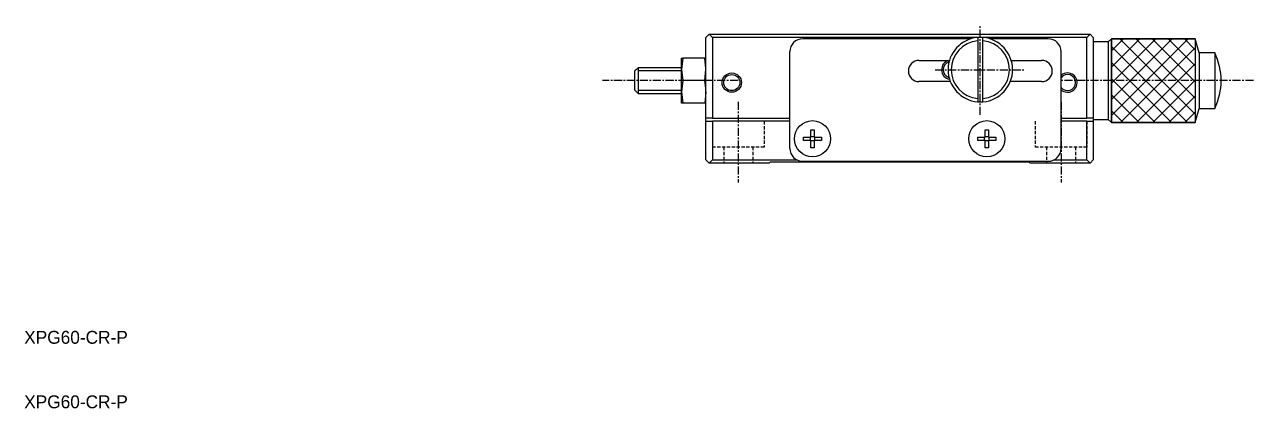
# Model space of a CAD drawing. Extents: x 10 to 368, y 10 to 248.
# Drawn here: x 10.1 to 200.4, y 10 to 69.5 of the extents above; entities that cross this region are included whole.
import ezdxf

# ---------------------------------------------------------------- set-up
doc = ezdxf.new("R2010")
doc.units = 0
doc.linetypes.add('CENTER', pattern=[2, 1.25, -0.25, 0.25, -0.25])
doc.linetypes.add('DASHED', pattern=[0.75, 0.5, -0.25])
doc.layers.get('0').update_dxf_attribs({"linetype": 'CONTINUOUS'})
doc.layers.add('CENTER', color=1, linetype='CENTER')
doc.styles.get("Standard").update_dxf_attribs({"font": 'FGP教科書体NT-M'})

msp = doc.modelspace()

# ---------------------------------------------------------------- linework, layer by layer
at = {"color": 7, "linetype": 'CONTINUOUS'}
for p, q in [((116.099997, 68), (115.599997, 67.5)), ((115.599997, 64.3), (115.599997, 67.5)), ((116.599997, 67.5), (116.099997, 68)), ((116.099997, 68), (175.099997, 68)), ((116.599997, 67.5), (116.599997, 55)), ((158.099997, 67.5), (116.599997, 67.5)), ((156.699996, 67.3), (130.599997, 67.3)), ((157.699974, 67.483972), (157.699976, 66.982185)), ((157.699976, 66.982185), (157.700017, 58.017811)), ((174.599997, 67.5), (158.099997, 67.5)), ((158.499976, 66.982189), (158.499974, 67.483976)), ((158.500017, 58.017815), (158.499976, 66.982189)), ((168.599997, 67.3), (159.499997, 67.3)), ((175.099997, 68), (174.599997, 67.5)), ((174.599997, 55), (174.599997, 67.5)), ((175.599997, 67.5), (175.099997, 68)), ((175.599997, 67.5), (175.599997, 55)), ((177.900001, 66.799996), (175.599997, 66.799996)), ((178.400003, 67.299999), (177.900001, 66.799996)), ((177.900001, 66.799996), (177.900001, 54.800004)), ((178.400003, 67.299999), (191.400004, 67.299999)), ((178.400003, 54.300001), (178.400003, 67.299999)), ((191.989492, 65.1), (191.400004, 67.299999)), ((191.400004, 67.299999), (191.400004, 54.300001)), ((128.599997, 50.3), (128.599997, 65.3)), ((170.599997, 50.3), (170.599997, 65.3)), ((191.989492, 65.1), (191.989492, 56.5)), ((194.400003, 65.1), (191.989492, 65.1)), ((194.400003, 65.1), (194.400003, 56.5)), ((111.997069, 64.3), (111.799997, 62.55)), ((111.799997, 64.3), (111.997069, 64.3)), ((111.799997, 62.55), (111.799997, 64.3)), ((115.402924, 64.3), (111.997069, 64.3)), ((115.598415, 62.701071), (115.402924, 64.3)), ((115.402924, 64.3), (115.599997, 64.3)), ((115.599997, 62.8), (115.599997, 64.3)), ((148.599997, 63.95), (153.314863, 63.95)), ((162.88513, 63.95), (167.599997, 63.95)), ((104.599996, 59.3), (104.599997, 62.3)), ((104.849997, 62.55), (104.599997, 62.3)), ((105.099997, 62.8), (104.849997, 62.55)), ((105.099997, 62.8), (105.099996, 58.8)), ((111.799977, 62.8), (105.099997, 62.8)), ((111.799996, 59.05), (111.799997, 62.55)), ((111.799997, 62.55), (111.997069, 60.8)), ((115.402924, 60.8), (115.599997, 62.55)), ((115.599997, 62.55), (115.598415, 62.701071)), ((115.599997, 58.8), (115.599997, 62.8)), ((104.599996, 59.3), (104.849996, 59.05)), ((104.849996, 59.05), (105.099996, 58.8)), ((111.997069, 60.8), (111.799996, 59.05)), ((111.799996, 57.3), (111.799996, 59.05)), ((111.799996, 59.05), (111.997069, 57.3)), ((111.799996, 59.05), (111.997069, 57.3)), ((115.402924, 60.8), (111.997069, 60.8)), ((115.599997, 59.640571), (115.402924, 60.8)), ((115.599997, 59.05), (115.402924, 57.3)), ((153.454838, 60.65), (148.599997, 60.65)), ((167.599997, 60.65), (162.745155, 60.65)), ((105.099996, 58.8), (111.799977, 58.8)), ((115.599997, 57.3), (111.799996, 57.3)), ((111.997069, 57.3), (111.799996, 57.3)), ((115.599997, 55), (115.599997, 58.8)), ((157.700017, 58.017811), (157.700019, 57.516024)), ((158.500019, 57.516028), (158.500017, 58.017815)), ((191.400004, 54.300001), (191.989492, 56.5)), ((191.989492, 56.5), (194.400003, 56.5)), ((115.599997, 54.5), (115.599997, 55)), ((116.599997, 55), (115.599997, 55)), ((115.599997, 48.5), (115.599997, 54.5)), ((115.599997, 54.5), (116.599997, 54.5)), ((116.599997, 55), (128.599997, 55)), ((116.599997, 54.5), (116.599997, 48.5)), ((128.599997, 54.5), (116.599997, 54.5)), ((170.599997, 55), (174.599997, 55)), ((174.599997, 54.5), (170.599997, 54.5)), ((175.599997, 55), (174.599997, 55)), ((174.599997, 48.5), (174.599997, 54.5)), ((174.599997, 54.5), (175.599997, 54.5)), ((175.599997, 55), (175.599997, 54.5)), ((175.599997, 54.800004), (177.900001, 54.800004)), ((175.599997, 54.5), (175.599997, 48.5)), ((177.900001, 54.800004), (178.400003, 54.300001)), ((191.400004, 54.300001), (178.400003, 54.300001)), ((130.700857, 52.06), (131.839997, 52.06)), ((130.700857, 51.54), (130.700857, 52.06)), ((131.839997, 51.54), (130.700857, 51.54)), ((131.770555, 51.54), (131.770555, 52.06)), ((131.839997, 53.199139), (132.359997, 53.199139)), ((131.839997, 52.06), (131.839997, 53.199139)), ((131.839997, 52.129442), (132.359997, 52.129442)), ((131.839997, 50.400861), (131.839997, 51.54)), ((132.359997, 51.470558), (131.839997, 51.470558)), ((132.359997, 53.199139), (132.359997, 52.06)), ((132.359997, 52.06), (133.499136, 52.06)), ((132.359997, 51.54), (132.359997, 50.400861)), ((133.499136, 51.54), (132.359997, 51.54)), ((132.429438, 52.06), (132.429438, 51.54)), ((133.499136, 52.06), (133.499136, 51.54)), ((157.700857, 52.06), (158.839997, 52.06)), ((157.700857, 51.54), (157.700857, 52.06)), ((158.839997, 51.54), (157.700857, 51.54)), ((158.770555, 51.54), (158.770555, 52.06)), ((158.839997, 53.199139), (159.359997, 53.199139)), ((158.839997, 52.06), (158.839997, 53.199139)), ((158.839997, 52.129442), (159.359997, 52.129442)), ((158.839997, 50.400861), (158.839997, 51.54)), ((159.359997, 51.470558), (158.839997, 51.470558)), ((159.359997, 53.199139), (159.359997, 52.06)), ((159.359997, 52.06), (160.499136, 52.06)), ((159.359997, 51.54), (159.359997, 50.400861)), ((160.499136, 51.54), (159.359997, 51.54)), ((159.429438, 52.06), (159.429438, 51.54)), ((160.499136, 52.06), (160.499136, 51.54)), ((132.359997, 50.400861), (131.839997, 50.400861)), ((159.359997, 50.400861), (158.839997, 50.400861)), ((116.099997, 48), (115.599997, 48.5)), ((116.599997, 48.5), (116.099997, 48)), ((125.399997, 48), (116.099997, 48)), ((116.599997, 48.5), (129.728217, 48.5)), ((125.399997, 48), (125.599997, 48.2)), ((125.599997, 48.2), (165.599997, 48.2)), ((130.599997, 48.3), (168.599997, 48.3)), ((165.599997, 48.2), (165.799997, 48)), ((175.099997, 48), (165.799997, 48)), ((169.471776, 48.5), (174.599997, 48.5)), ((175.099997, 48), (174.599997, 48.5)), ((175.599997, 48.5), (175.099997, 48))]:
    msp.add_line(p, q, dxfattribs=at)
at = {"color": 3, "linetype": 'CONTINUOUS'}
for p, q in [((178.400003, 67.299999), (178.400003, 54.300001)), ((191.400004, 67.299999), (178.400003, 67.299999)), ((178.400003, 65.400003), (180.299999, 67.299999)), ((178.400003, 62.900003), (182.799999, 67.299999)), ((178.400003, 60.400003), (185.299999, 67.299999)), ((178.400003, 57.900003), (187.799999, 67.299999)), ((178.400003, 55.400003), (190.299999, 67.299999)), ((179.700001, 67.299999), (191.400004, 55.599996)), ((182.200001, 67.299999), (191.400004, 58.099996)), ((184.700001, 67.299999), (191.400004, 60.599996)), ((187.200001, 67.299999), (191.400004, 63.099996)), ((189.700001, 67.299999), (191.400004, 65.599996)), ((191.400004, 67.299999), (191.400004, 54.300001)), ((178.400003, 66.099997), (190.199999, 54.300001)), ((179.800001, 54.300001), (191.400004, 65.900004)), ((178.400003, 63.599997), (187.699999, 54.300001)), ((182.300001, 54.300001), (191.400004, 63.400004)), ((111.799977, 62.3), (105.099997, 62.3)), ((178.400003, 61.099997), (185.199999, 54.300001)), ((105.099996, 59.3), (111.799977, 59.3)), ((184.800001, 54.300001), (191.400004, 60.900004)), ((178.400003, 58.599997), (182.699999, 54.300001)), ((187.300001, 54.300001), (191.400004, 58.400004)), ((178.400003, 56.099997), (180.199999, 54.300001)), ((189.800001, 54.300001), (191.400004, 55.900004)), ((178.400003, 54.300001), (191.400004, 54.300001))]:
    msp.add_line(p, q, dxfattribs=at)
at = {"color": 3, "linetype": 'DASHED'}
for p, q in [((116.599997, 54.5), (116.599997, 50.5)), ((124.599997, 54.5), (124.599997, 50.5)), ((166.599997, 54.5), (166.599997, 50.5)), ((174.599997, 54.5), (174.599997, 50.5)), ((124.599997, 50.5), (116.599997, 50.5)), ((118.349997, 50.5), (118.349997, 48)), ((122.849997, 50.5), (122.849997, 48)), ((174.599997, 50.5), (166.599997, 50.5)), ((168.349997, 50.5), (168.349997, 48)), ((172.849997, 50.5), (172.849997, 48))]:
    msp.add_line(p, q, dxfattribs=at)
at = {"color": 3, "linetype": 'CONTINUOUS'}
msp.add_circle((119.599997, 60.5), 1.5, dxfattribs=at)
at = {"color": 7, "linetype": 'CONTINUOUS'}
for centre, radius in [((119.599997, 60.5), 1.25), ((132.099997, 51.8), 2.8), ((159.099997, 51.8), 2.8)]:
    msp.add_circle(centre, radius, dxfattribs=at)
for centre, radius, start, end in [((130.599997, 65.3), 2, 90, 180), ((158.099997, 62.5), 5, 94.58883, 265.411698), ((158.099997, 62.5), 4.5, 95.099953, 264.900575), ((158.099997, 62.5), 5, 85.411698, 94.58883), ((158.099997, 62.5), 5, 274.58883, 85.411698), ((158.099997, 62.5), 4.5, 275.099953, 84.900575), ((168.599997, 65.3), 2, 0, 90), ((185.655002, 60.799998), 9.745001, 333.816214, 26.183797), ((148.599997, 62.3), 1.65, 90, 270), ((153.599997, 62.5), 1.25, 106.45925, 180), ((167.599997, 62.3), 1.65, 270, 90), ((153.599997, 62.5), 1.25, 180, 253.54075), ((171.599997, 60.5), 1.25, 216.869898, 143.130102), ((158.099997, 62.5), 5, 265.411698, 274.58883), ((130.599997, 50.3), 2, 180, 270), ((168.599997, 50.3), 2, 270, 0)]:
    msp.add_arc(centre, radius, start, end, dxfattribs=at)
at = {"color": 3, "linetype": 'CONTINUOUS'}
for centre, start, end in [((153.599997, 62.5), 104.835112, 259.328071), ((171.599997, 60.5), 90, 131.810315), ((171.599997, 60.5), 228.189685, 90)]:
    msp.add_arc(centre, 1.5, start, end, dxfattribs=at)
at = {"layer": 'CENTER', "color": 1, "linetype": 'CENTER'}
for p, q in [((158.099997, 55.5), (158.099997, 69.5)), ((151.099997, 62.5), (165.099997, 62.5)), ((120.599997, 60.8), (99.599997, 60.8)), ((200.400004, 60.8), (170.599997, 60.8)), ((120.599997, 57.5), (120.599997, 45)), ((170.599997, 57.5), (170.599997, 45))]:
    msp.add_line(p, q, dxfattribs=at)

# ---------------------------------------------------------------- texts
at = {"color": 7, "linetype": 'CONTINUOUS'}
for p in [(10, 20), (10, 10)]:
    msp.add_text('XPG60-CR-P', height=2, dxfattribs=at).set_placement(p)

doc.saveas('drawing.dxf')
